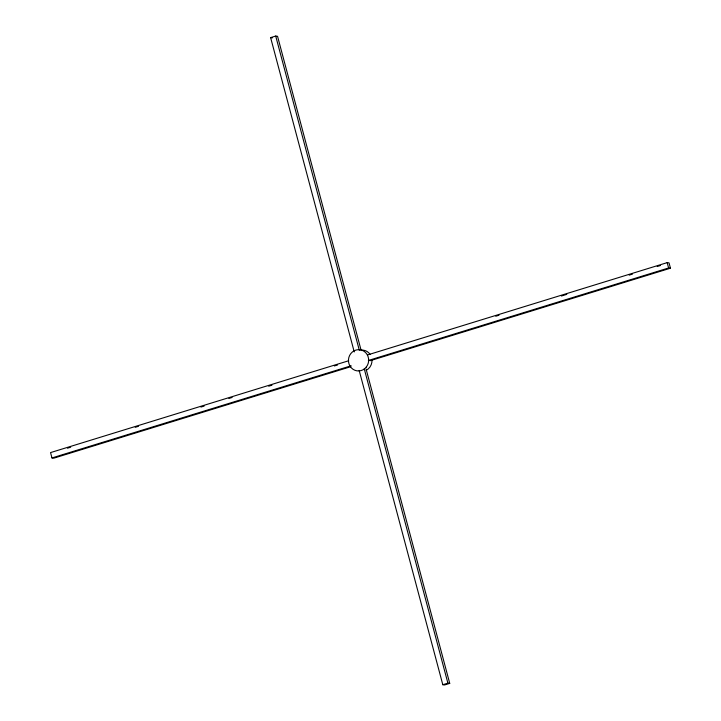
<?xml version="1.0" encoding="UTF-8"?>
<svg xmlns="http://www.w3.org/2000/svg" width="721" height="721" viewBox="0 0 721 721"><rect width="100%" height="100%" fill="white"/><g stroke="black" fill="none" stroke-linecap="round" stroke-linejoin="round"><path stroke-width="1.08" d="M354.245 351.929L270.618 37.618L275.71 36.05L277.549 36.284L361.185 350.586M348.649 360.761L50.551 452.59L51.966 457.934L53.814 458.168L350.83 366.665M368.016 354.795L667.186 262.633L669.034 262.859L670.449 268.203L370.197 360.698M67.45 448.183L70.685 447.191M135.251 427.292L138.477 426.3M200.898 407.077L204.124 406.076M228.881 398.452L232.108 397.46M268.699 386.186L271.925 385.194M334.346 365.962L337.572 364.97M495.769 316.24L498.995 315.239M561.416 296.016L566.796 294.357M629.208 275.125L632.443 274.133M657.192 266.509L660.418 265.517M51.966 457.934L351.145 365.772M368.359 360.473L668.61 267.978L670.449 268.203M359.166 370.414L442.802 684.716L447.894 683.148L449.733 683.382L366.097 369.071M449.733 683.382L444.641 684.95L442.802 684.716M270.618 37.618L272.457 37.852M667.186 262.633L668.61 267.978M275.71 36.05L359.337 350.352M364.258 368.846L447.894 683.148M361.879 350.073A10.662 10.103 -82.9 0 1 370.17 354.489M371.964 359.644A10.662 10.103 -82.9 0 1 366.169 370.315M366.313 367.034A10.662 10.103 -82.9 0 0 360.302 349.793A10.662 10.103 -82.9 0 0 349.063 364.096A10.662 10.103 -82.9 0 0 366.313 367.034"/></g></svg>
